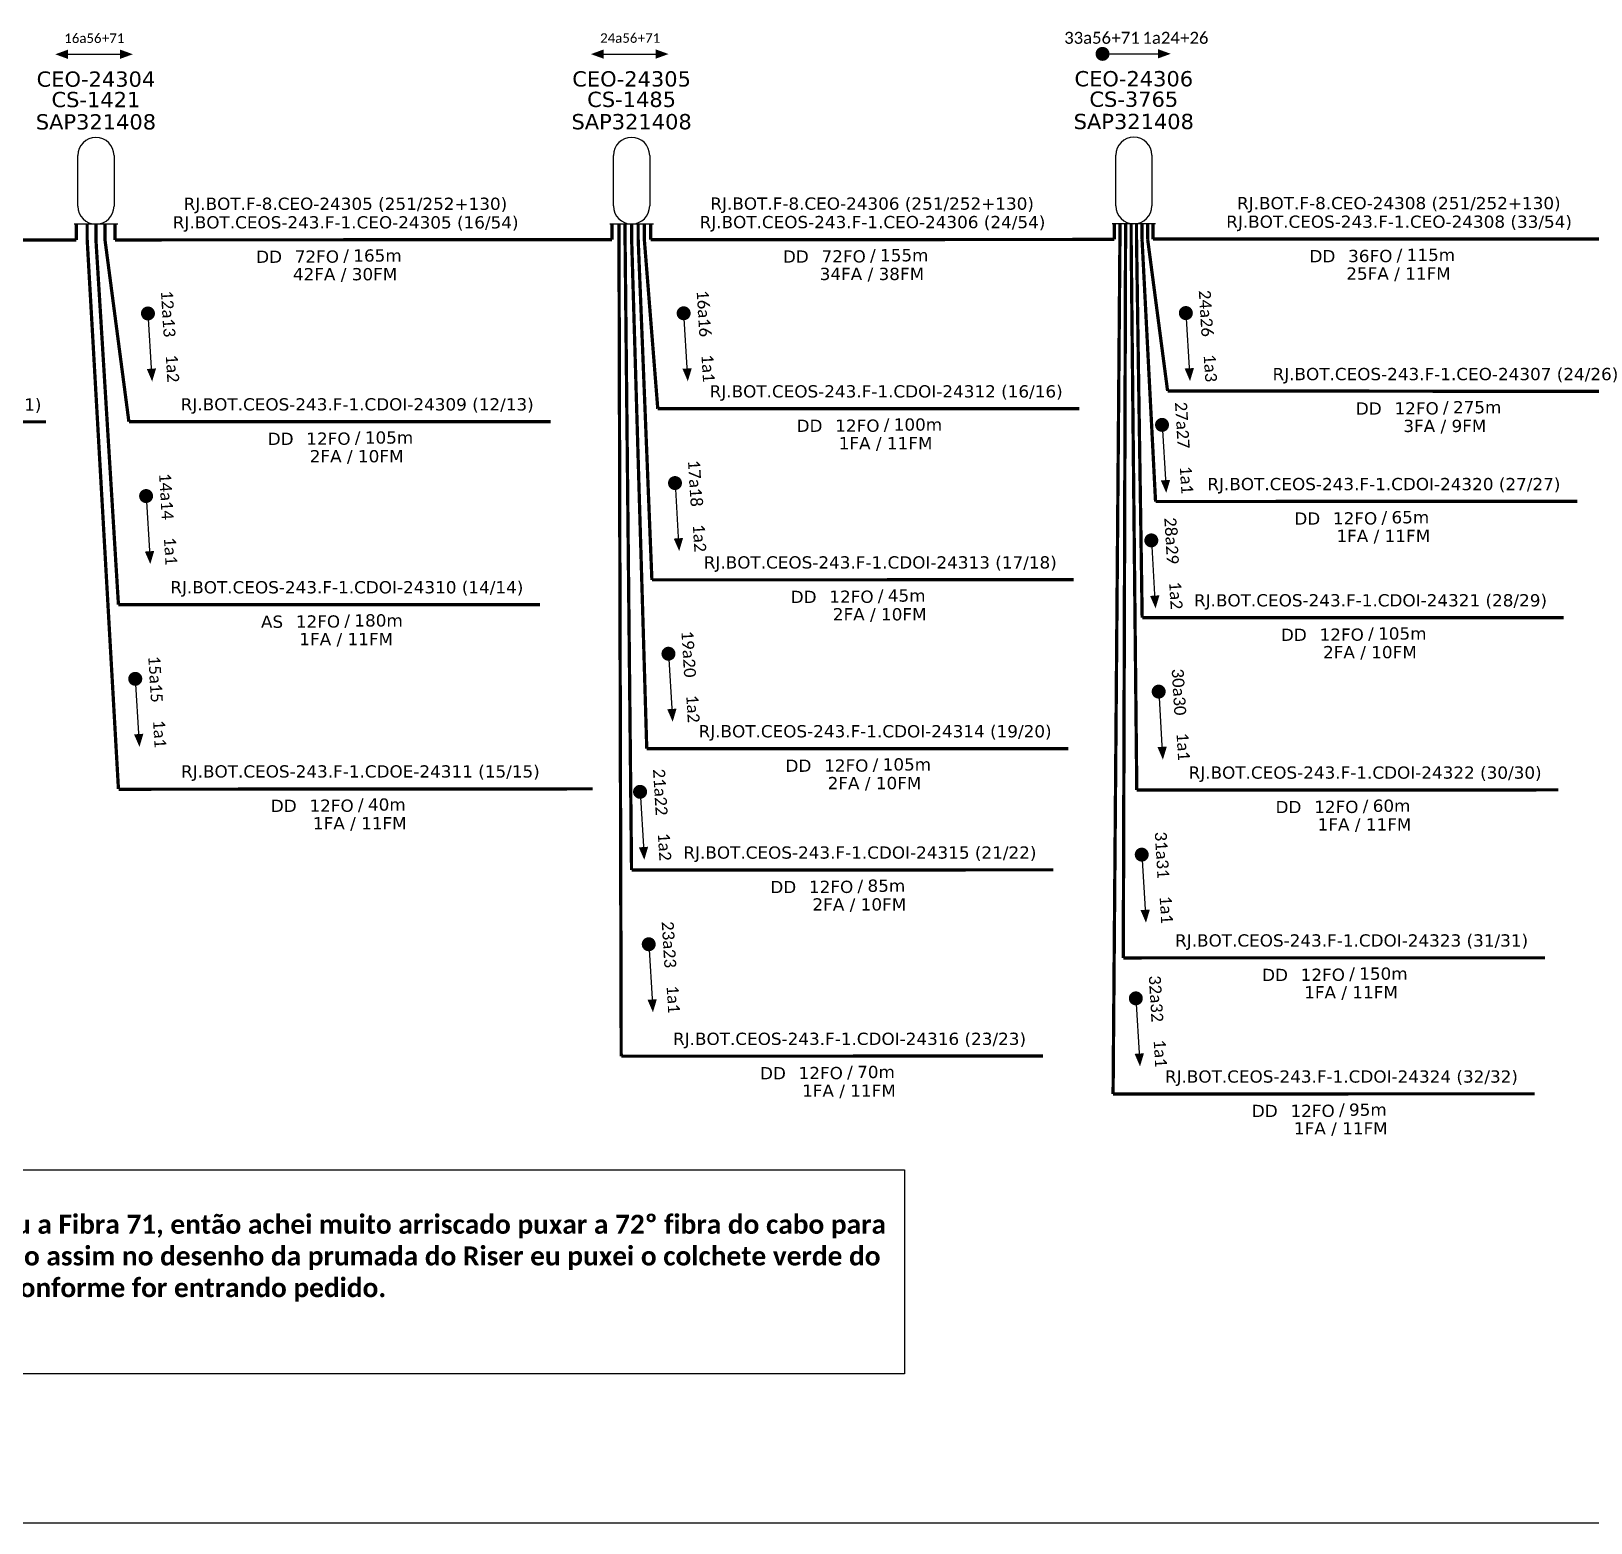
# Model space of a CAD drawing. Extents: x -4 to 837, y 1 to 595.
# Drawn here: x 302.2 to 548.3, y 1.3 to 236.6 of the extents above; entities that cross this region are included whole.
import ezdxf
from ezdxf.enums import TextEntityAlignment as Align

# ---------------------------------------------------------------- set-up
doc = ezdxf.new("R2010")
doc.units = 0
for name, color, linetype in [('20.4-CEOS', 1, 'Continuous'), ('CAP a instalar', 1, 'Continuous'), ('SETA', 7, 'Continuous'), ('UNIFILAR', 7, 'Continuous')]:
    doc.layers.add(name, color=color, linetype=linetype)
doc.layers.add('40.1-ETIQUETAS', color=1, linetype='Continuous', lineweight=20)
doc.styles.add('MtXpl_Calibri', font='calibri.ttf')
doc.styles.add('siredit', font='verdana.ttf')
doc.linetypes.add('FENCELINE1', pattern='A,0.25,-0.1,[133,ltypeshp.shx,S=0.1,R=0,X=-0.1,Y=0],-0.1,1', length=1.45)

# ---------------------------------------------------------------- blocks, each defined once
blk = doc.blocks.new('SAN')
at = {"layer": 'SETA'}
blk.add_lwpolyline([(-2.58, 0), (6.02, 0)], dxfattribs=at)
for points in [[(-2.1, -0.66), (-3.93, 0), (-2.1, 0.67)], [(5.33, 0.68), (7.16, 0.01), (5.33, -0.65)]]:
    blk.add_solid(points, dxfattribs=at)
blk = doc.blocks.new('ETIQUETA_RS5F')
at = {"layer": '40.1-ETIQUETAS', "color": 0, "style": 'siredit'}
blk.add_text('/', height=1.5, dxfattribs=at).set_placement((1.58, -1.95), align=Align.MIDDLE_RIGHT)
for tag, p in [('ETIQUETA_R_PRIMARIA', (1.21, 4.1)), ('ETIQUETA_R_SECUNDARIA', (1.21, 2.1)), ('F_ATIVAS/F_MORTAS', (1.14, -4.24))]:
    blk.add_attdef(tag, text='', height=1.5, dxfattribs=at).set_placement(p, align=Align.MIDDLE_CENTER)
for tag, p in [('TIPO_CABO', (-6.58, -2.12)), ('CAP_CABO', (0.4, -2.09))]:
    blk.add_attdef(tag, text='', height=1.5, dxfattribs=at).set_placement(p, align=Align.MIDDLE_RIGHT)
blk.add_attdef('METROS', text='', height=1.5, dxfattribs=at).set_placement((2.14, -1.95), align=Align.MIDDLE_LEFT)
for tag, p in [('FUSÃO_1', (0.85, -8.39)), ('FUSÃO_2', (0.85, -10.6)), ('FUSÃO_3', (0.85, -12.93)), ('FUSÃO_4', (0.85, -15.14)), ('FUSÃO_5', (0.85, -17.16))]:
    blk.add_attdef(tag, text='', height=1.5, dxfattribs=at).set_placement(p, align=Align.CENTER)

msp = doc.modelspace()

# ---------------------------------------------------------------- linework, layer by layer
msp.add_line((-3.83, 1.26), (837.17, 1.26))
at = {"color": 7, "const_width": 1.1, "elevation": 1.1}
msp.add_lwpolyline([(470.69, 233.04, 1), (471.79, 233.04, 1)], format="xyb", close=True, dxfattribs=at)
at = {"const_width": 1.1, "elevation": 1.1}
for points in [[(320.6, 192.63, 1), (320.67, 191.53, 1)], [(405.12, 192.66, 1), (405.18, 191.56, 1)], [(484.35, 192.7, 1), (484.41, 191.59, 1)], [(480.59, 175.05, 1), (480.66, 173.95, 1)], [(403.75, 165.87, 1), (403.82, 164.77, 1)], [(320.31, 163.82, 1), (320.38, 162.72, 1)], [(478.9, 156.82, 1), (478.97, 155.72, 1)], [(402.72, 138.94, 1), (402.79, 137.84, 1)], [(318.6, 134.98, 1), (318.67, 133.88, 1)], [(480.06, 132.96, 1), (480.13, 131.86, 1)], [(398.24, 117.15, 1), (398.31, 116.05, 1)], [(477.39, 107.24, 1), (477.46, 106.14, 1)], [(399.61, 93.1, 1), (399.68, 92, 1)], [(476.46, 84.56, 1), (476.52, 83.46, 1)]]:
    msp.add_lwpolyline(points, format="xyb", close=True, dxfattribs=at)
at = {"color": 0}
msp.add_lwpolyline([(17.21, 56.94), (440, 56.94), (440, 24.75), (17.21, 24.75)], close=True, dxfattribs=at)
at = {"layer": '20.4-CEOS', "color": 7}
for p, q in [((309.59, 209.01, 1.1), (309.59, 216.99, 1.1)), ((315.28, 216.99, 1.1), (315.28, 209.01, 1.1)), ((394.1, 209.04, 1.1), (394.1, 217.02, 1.1)), ((399.79, 217.02, 1.1), (399.79, 209.04, 1.1)), ((473.33, 209.07, 1.1), (473.33, 217.05, 1.1)), ((479.02, 217.05, 1.1), (479.02, 209.07, 1.1)), ((315.86, 206.16, 1.1), (309, 206.16, 1.1)), ((400.38, 206.19, 1.1), (393.51, 206.19, 1.1)), ((479.6, 206.23, 1.1), (472.74, 206.23, 1.1))]:
    msp.add_line(p, q, dxfattribs=at)
for centre, start, end in [((312.43, 216.99, 1.1), 0, 180), ((396.94, 217.02, 1.1), 0, 180), ((476.17, 217.05, 1.1), 0, 180), ((312.43, 209.01, 1.1), 180, 0), ((396.94, 209.04, 1.1), 180, 0), ((476.17, 209.07, 1.1), 180, 0)]:
    msp.add_arc(centre, 2.85, start, end, dxfattribs=at)
at = {"layer": 'CAP a instalar', "color": 7, "ltscale": 7, "const_width": 0.515, "elevation": 1.1}
for points in [[(309.34, 203.69), (309.34, 206.16)], [(311.05, 203.69), (311.05, 206.16)], [(313.86, 203.69), (313.86, 206.16)], [(315.44, 203.69), (315.44, 206.16)], [(393.85, 203.72), (393.85, 206.19)], [(394.95, 203.72), (394.95, 206.19)], [(395.91, 203.72), (395.91, 206.19)], [(396.95, 203.72), (396.95, 206.19)], [(397.98, 203.72), (397.98, 206.19)], [(398.95, 203.72), (398.95, 206.19)], [(399.96, 203.72), (399.96, 206.19)], [(473.08, 203.76), (473.08, 206.23)], [(473.98, 203.76), (473.98, 206.23)], [(474.87, 203.76), (474.87, 206.23)], [(475.75, 203.76), (475.75, 206.23)], [(476.6, 203.76), (476.6, 206.23)], [(477.47, 203.76), (477.47, 206.23)], [(478.36, 203.76), (478.36, 206.23)], [(479.18, 203.76), (479.18, 206.23)], [(242.82, 203.66), (309.34, 203.69)], [(315.98, 117.07), (311.05, 203.69)], [(315.44, 203.69), (393.85, 203.72)], [(399.96, 203.72), (473.08, 203.76)], [(481.5, 179.86), (478.36, 203.76)], [(479.18, 203.82), (556.34, 203.82)], [(481.5, 179.86), (554.43, 179.78)], [(315.99, 117.01), (390.81, 117.07)]]:
    msp.add_lwpolyline(points, dxfattribs=at)
at = {"layer": 'CAP a instalar', "color": 7, "linetype": 'FENCELINE1', "ltscale": 7, "const_width": 0.515, "elevation": 1.1}
msp.add_lwpolyline([(312.43, 203.69), (312.43, 206.16)], dxfattribs=at)
at = {"layer": 'CAP a instalar', "color": 8, "linetype": 'FENCELINE1', "ltscale": 7, "const_width": 0.515, "elevation": 1.1}
for points in [[(315.98, 146.14), (312.43, 203.69)], [(315.98, 146.14), (382.5, 146.15)]]:
    msp.add_lwpolyline(points, dxfattribs=at)
at = {"layer": 'CAP a instalar', "color": 8, "ltscale": 7, "const_width": 0.515, "elevation": 1.1}
for points in [[(317.63, 174.99), (313.86, 203.69)], [(395.3, 74.89), (394.95, 203.72)], [(396.93, 104.27), (395.91, 203.72)], [(399.33, 123.41), (396.95, 203.72)], [(400.14, 150.05), (397.98, 203.72)], [(401.07, 177.04), (398.95, 203.72)], [(472.9, 68.93), (473.98, 203.76)], [(474.51, 90.4), (474.87, 203.76)], [(476.64, 116.89), (475.75, 203.76)], [(477.49, 144.07), (476.6, 203.76)], [(479.6, 162.41), (477.47, 203.76)], [(401.07, 177.04), (467.59, 177.06)], [(245.01, 174.96), (304.54, 174.98)], [(317.63, 174.99), (384.15, 175.01)], [(479.6, 162.41), (546.12, 162.43)], [(400.14, 150.05), (466.66, 150.06)], [(477.49, 144.07), (544.01, 144.09)], [(399.33, 123.41), (465.85, 123.43)], [(476.64, 116.89), (543.16, 116.91)], [(396.93, 104.27), (463.45, 104.29)], [(474.51, 90.4), (541.03, 90.41)], [(395.3, 74.89), (461.82, 74.9)], [(472.9, 68.93), (539.42, 68.95)]]:
    msp.add_lwpolyline(points, dxfattribs=at)
at = {"layer": 'SETA', "color": 7, "elevation": 1.1}
msp.add_lwpolyline([(471.24, 233.04), (480.74, 233.04)], dxfattribs=at)
msp.add_lwpolyline([(471.24, 233.04), (480.74, 233.04)], dxfattribs=at)
at = {"layer": 'SETA', "elevation": 1.1}
for points in [[(320.64, 192.08), (321.21, 182.6)], [(405.15, 192.11), (405.72, 182.64)], [(484.38, 192.15), (484.95, 182.67)], [(480.62, 174.5), (481.2, 165.02)], [(403.79, 165.32), (404.36, 155.85)], [(320.34, 163.27), (320.92, 153.79)], [(478.94, 156.27), (479.51, 146.79)], [(402.75, 138.39), (403.33, 128.91)], [(318.63, 134.43), (319.21, 124.95)], [(480.1, 132.41), (480.67, 122.93)], [(398.27, 116.6), (398.85, 107.12)], [(477.43, 106.69), (478, 97.21)], [(399.65, 92.55), (400.22, 83.07)], [(476.49, 84.01), (477.06, 74.53)]]:
    msp.add_lwpolyline(points, dxfattribs=at)
at = {"layer": 'SETA', "color": 7}
msp.add_solid([(479.97, 233.79, 1.1), (482, 233.05, 1.1), (479.97, 232.31, 1.1)], dxfattribs=at)
msp.add_solid([(479.97, 233.79, 1.1), (482, 233.05, 1.1), (479.97, 232.31, 1.1)], dxfattribs=at)
at = {"layer": 'SETA'}
for points in [[(321.92, 183.41, 1.1), (321.3, 181.34, 1.1), (320.45, 183.32, 1.1)], [(406.43, 183.44, 1.1), (405.81, 181.38, 1.1), (404.96, 183.35, 1.1)], [(485.66, 183.47, 1.1), (485.04, 181.41, 1.1), (484.19, 183.39, 1.1)], [(481.9, 165.83, 1.1), (481.29, 163.77, 1.1), (480.43, 165.74, 1.1)], [(405.06, 156.65, 1.1), (404.45, 154.59, 1.1), (403.59, 156.56, 1.1)], [(321.62, 154.6, 1.1), (321.01, 152.54, 1.1), (320.15, 154.51, 1.1)], [(480.21, 147.6, 1.1), (479.6, 145.54, 1.1), (478.74, 147.51, 1.1)], [(404.03, 129.72, 1.1), (403.42, 127.65, 1.1), (402.56, 129.63, 1.1)], [(319.91, 125.76, 1.1), (319.3, 123.69, 1.1), (318.44, 125.67, 1.1)], [(481.38, 123.74, 1.1), (480.76, 121.67, 1.1), (479.91, 123.65, 1.1)], [(399.55, 107.93, 1.1), (398.94, 105.87, 1.1), (398.08, 107.84, 1.1)], [(478.7, 98.02, 1.1), (478.09, 95.95, 1.1), (477.23, 97.93, 1.1)], [(400.92, 83.88, 1.1), (400.31, 81.81, 1.1), (399.45, 83.79, 1.1)], [(477.77, 75.34, 1.1), (477.15, 73.28, 1.1), (476.3, 75.25, 1.1)]]:
    msp.add_solid(points, dxfattribs=at)

# ---------------------------------------------------------------- block references
at = {"layer": '40.1-ETIQUETAS', "color": 7}
ref = msp.add_blockref('ETIQUETA_RS5F', (523.8, 179.81, 1.1), dxfattribs=dict(at, xscale=1.288313132417065, yscale=1.288313132417065, zscale=1.288313132417065))
ref.add_attrib('ETIQUETA_R_SECUNDARIA', 'RJ.BOT.CEOS-243.F-1.CEO-24307 (24/26)', dxfattribs={"color": 0, "height": 1.9325, "style": 'siredit'}).set_placement((525.33, 182.52, 1.1), align=Align.MIDDLE_CENTER)
ref.add_attrib('TIPO_CABO', 'DD', dxfattribs={"color": 0, "height": 1.932, "style": 'siredit'}).set_placement((515.28, 177.08, 1.1), align=Align.MIDDLE_RIGHT)
ref.add_attrib('CAP_CABO', '12FO', dxfattribs={"color": 0, "height": 1.932, "style": 'siredit'}).set_placement((524.28, 177.11, 1.1), align=Align.MIDDLE_RIGHT)
ref.add_attrib('METROS', '275m', dxfattribs={"color": 0, "height": 1.932, "style": 'siredit'}).set_placement((526.52, 177.29, 1.1), align=Align.MIDDLE_LEFT)
ref.add_attrib('F_ATIVAS/F_MORTAS', '3FA / 9FM', dxfattribs={"color": 0, "height": 1.932, "style": 'siredit'}).set_placement((525.24, 174.34, 1.1), align=Align.MIDDLE_CENTER)
at = {"layer": '40.1-ETIQUETAS', "color": 8}
ref = msp.add_blockref('ETIQUETA_RS5F', (435.57, 177.08, 1.1), dxfattribs=dict(at, xscale=1.288313132417065, yscale=1.288313132417065, zscale=1.288313132417065))
ref.add_attrib('ETIQUETA_R_SECUNDARIA', 'RJ.BOT.CEOS-243.F-1.CDOI-24312 (16/16)', dxfattribs={"color": 0, "height": 1.9325, "style": 'siredit'}).set_placement((437.1, 179.79, 1.1), align=Align.MIDDLE_CENTER)
ref.add_attrib('TIPO_CABO', 'DD', dxfattribs={"color": 0, "height": 1.932, "style": 'siredit'}).set_placement((427.05, 174.36, 1.1), align=Align.MIDDLE_RIGHT)
ref.add_attrib('CAP_CABO', '12FO', dxfattribs={"color": 0, "height": 1.932, "style": 'siredit'}).set_placement((436.05, 174.38, 1.1), align=Align.MIDDLE_RIGHT)
ref.add_attrib('METROS', '100m', dxfattribs={"color": 0, "height": 1.932, "style": 'siredit'}).set_placement((438.29, 174.56, 1.1), align=Align.MIDDLE_LEFT)
ref.add_attrib('F_ATIVAS/F_MORTAS', '1FA / 11FM', dxfattribs={"color": 0, "height": 1.932, "style": 'siredit'}).set_placement((437.01, 171.61, 1.1), align=Align.MIDDLE_CENTER)
ref = msp.add_blockref('ETIQUETA_RS5F', (274.45, 175, 1.1), dxfattribs=dict(at, xscale=1.288313132417065, yscale=1.288313132417065, zscale=1.288313132417065))
ref.add_attrib('ETIQUETA_R_SECUNDARIA', 'RJ.BOT.CEOS-243.F-1.CDOI-24308 (11/11)', dxfattribs={"color": 0, "height": 1.9325, "style": 'siredit'}).set_placement((275.98, 177.71, 1.1), align=Align.MIDDLE_CENTER)
ref.add_attrib('TIPO_CABO', 'DD', dxfattribs={"color": 0, "height": 1.932, "style": 'siredit'}).set_placement((265.93, 172.27, 1.1), align=Align.MIDDLE_RIGHT)
ref.add_attrib('CAP_CABO', '12FO', dxfattribs={"color": 0, "height": 1.932, "style": 'siredit'}).set_placement((274.93, 172.3, 1.1), align=Align.MIDDLE_RIGHT)
ref.add_attrib('METROS', '110m', dxfattribs={"color": 0, "height": 1.932, "style": 'siredit'}).set_placement((277.18, 172.48, 1.1), align=Align.MIDDLE_LEFT)
ref.add_attrib('F_ATIVAS/F_MORTAS', '1FA / 11FM', dxfattribs={"color": 0, "height": 1.932, "style": 'siredit'}).set_placement((275.89, 169.53, 1.1), align=Align.MIDDLE_CENTER)
ref = msp.add_blockref('ETIQUETA_RS5F', (352.13, 175.03, 1.1), dxfattribs=dict(at, xscale=1.288313132417065, yscale=1.288313132417065, zscale=1.288313132417065))
ref.add_attrib('ETIQUETA_R_SECUNDARIA', 'RJ.BOT.CEOS-243.F-1.CDOI-24309 (12/13)', dxfattribs={"color": 0, "height": 1.9325, "style": 'siredit'}).set_placement((353.65, 177.74, 1.1), align=Align.MIDDLE_CENTER)
ref.add_attrib('TIPO_CABO', 'DD', dxfattribs={"color": 0, "height": 1.932, "style": 'siredit'}).set_placement((343.61, 172.3, 1.1), align=Align.MIDDLE_RIGHT)
ref.add_attrib('CAP_CABO', '12FO', dxfattribs={"color": 0, "height": 1.932, "style": 'siredit'}).set_placement((352.6, 172.33, 1.1), align=Align.MIDDLE_RIGHT)
ref.add_attrib('METROS', '105m', dxfattribs={"color": 0, "height": 1.932, "style": 'siredit'}).set_placement((354.85, 172.51, 1.1), align=Align.MIDDLE_LEFT)
ref.add_attrib('F_ATIVAS/F_MORTAS', '2FA / 10FM', dxfattribs={"color": 0, "height": 1.932, "style": 'siredit'}).set_placement((353.56, 169.56, 1.1), align=Align.MIDDLE_CENTER)
ref = msp.add_blockref('ETIQUETA_RS5F', (514.1, 162.45, 1.1), dxfattribs=dict(at, xscale=1.288313132417065, yscale=1.288313132417065, zscale=1.288313132417065))
ref.add_attrib('ETIQUETA_R_SECUNDARIA', 'RJ.BOT.CEOS-243.F-1.CDOI-24320 (27/27)', dxfattribs={"color": 0, "height": 1.9325, "style": 'siredit'}).set_placement((515.62, 165.16, 1.1), align=Align.MIDDLE_CENTER)
ref.add_attrib('TIPO_CABO', 'DD', dxfattribs={"color": 0, "height": 1.932, "style": 'siredit'}).set_placement((505.58, 159.72, 1.1), align=Align.MIDDLE_RIGHT)
ref.add_attrib('CAP_CABO', '12FO', dxfattribs={"color": 0, "height": 1.932, "style": 'siredit'}).set_placement((514.57, 159.75, 1.1), align=Align.MIDDLE_RIGHT)
ref.add_attrib('METROS', '65m', dxfattribs={"color": 0, "height": 1.932, "style": 'siredit'}).set_placement((516.82, 159.93, 1.1), align=Align.MIDDLE_LEFT)
ref.add_attrib('F_ATIVAS/F_MORTAS', '1FA / 11FM', dxfattribs={"color": 0, "height": 1.932, "style": 'siredit'}).set_placement((515.53, 156.98, 1.1), align=Align.MIDDLE_CENTER)
ref = msp.add_blockref('ETIQUETA_RS5F', (434.64, 150.08, 1.1), dxfattribs=dict(at, xscale=1.288313132417065, yscale=1.288313132417065, zscale=1.288313132417065))
ref.add_attrib('ETIQUETA_R_SECUNDARIA', 'RJ.BOT.CEOS-243.F-1.CDOI-24313 (17/18)', dxfattribs={"color": 0, "height": 1.9325, "style": 'siredit'}).set_placement((436.17, 152.8, 1.1), align=Align.MIDDLE_CENTER)
ref.add_attrib('TIPO_CABO', 'DD', dxfattribs={"color": 0, "height": 1.932, "style": 'siredit'}).set_placement((426.12, 147.36, 1.1), align=Align.MIDDLE_RIGHT)
ref.add_attrib('CAP_CABO', '12FO', dxfattribs={"color": 0, "height": 1.932, "style": 'siredit'}).set_placement((435.12, 147.39, 1.1), align=Align.MIDDLE_RIGHT)
ref.add_attrib('METROS', '45m', dxfattribs={"color": 0, "height": 1.932, "style": 'siredit'}).set_placement((437.36, 147.57, 1.1), align=Align.MIDDLE_LEFT)
ref.add_attrib('F_ATIVAS/F_MORTAS', '2FA / 10FM', dxfattribs={"color": 0, "height": 1.932, "style": 'siredit'}).set_placement((436.08, 144.62, 1.1), align=Align.MIDDLE_CENTER)
ref = msp.add_blockref('ETIQUETA_RS5F', (350.48, 146.17, 1.1), dxfattribs=dict(at, xscale=1.288313132417065, yscale=1.288313132417065, zscale=1.288313132417065))
ref.add_attrib('ETIQUETA_R_SECUNDARIA', 'RJ.BOT.CEOS-243.F-1.CDOI-24310 (14/14)', dxfattribs={"color": 0, "height": 1.9325, "style": 'siredit'}).set_placement((352.01, 148.88, 1.1), align=Align.MIDDLE_CENTER)
ref.add_attrib('TIPO_CABO', 'AS', dxfattribs={"color": 0, "height": 1.932, "style": 'siredit'}).set_placement((341.96, 143.45, 1.1), align=Align.MIDDLE_RIGHT)
ref.add_attrib('CAP_CABO', '12FO', dxfattribs={"color": 0, "height": 1.932, "style": 'siredit'}).set_placement((350.95, 143.48, 1.1), align=Align.MIDDLE_RIGHT)
ref.add_attrib('METROS', '180m', dxfattribs={"color": 0, "height": 1.932, "style": 'siredit'}).set_placement((353.2, 143.65, 1.1), align=Align.MIDDLE_LEFT)
ref.add_attrib('F_ATIVAS/F_MORTAS', '1FA / 11FM', dxfattribs={"color": 0, "height": 1.932, "style": 'siredit'}).set_placement((351.91, 140.7, 1.1), align=Align.MIDDLE_CENTER)
ref = msp.add_blockref('ETIQUETA_RS5F', (511.99, 144.1, 1.1), dxfattribs=dict(at, xscale=1.288313132417065, yscale=1.288313132417065, zscale=1.288313132417065))
ref.add_attrib('ETIQUETA_R_SECUNDARIA', 'RJ.BOT.CEOS-243.F-1.CDOI-24321 (28/29)', dxfattribs={"color": 0, "height": 1.9325, "style": 'siredit'}).set_placement((513.51, 146.82, 1.1), align=Align.MIDDLE_CENTER)
ref.add_attrib('TIPO_CABO', 'DD', dxfattribs={"color": 0, "height": 1.932, "style": 'siredit'}).set_placement((503.46, 141.38, 1.1), align=Align.MIDDLE_RIGHT)
ref.add_attrib('CAP_CABO', '12FO', dxfattribs={"color": 0, "height": 1.932, "style": 'siredit'}).set_placement((512.46, 141.41, 1.1), align=Align.MIDDLE_RIGHT)
ref.add_attrib('METROS', '105m', dxfattribs={"color": 0, "height": 1.932, "style": 'siredit'}).set_placement((514.71, 141.59, 1.1), align=Align.MIDDLE_LEFT)
ref.add_attrib('F_ATIVAS/F_MORTAS', '2FA / 10FM', dxfattribs={"color": 0, "height": 1.932, "style": 'siredit'}).set_placement((513.42, 138.64, 1.1), align=Align.MIDDLE_CENTER)
ref = msp.add_blockref('ETIQUETA_RS5F', (433.83, 123.45, 1.1), dxfattribs=dict(at, xscale=1.288313132417065, yscale=1.288313132417065, zscale=1.288313132417065))
ref.add_attrib('ETIQUETA_R_SECUNDARIA', 'RJ.BOT.CEOS-243.F-1.CDOI-24314 (19/20)', dxfattribs={"color": 0, "height": 1.9325, "style": 'siredit'}).set_placement((435.35, 126.16, 1.1), align=Align.MIDDLE_CENTER)
ref.add_attrib('TIPO_CABO', 'DD', dxfattribs={"color": 0, "height": 1.932, "style": 'siredit'}).set_placement((425.3, 120.72, 1.1), align=Align.MIDDLE_RIGHT)
ref.add_attrib('CAP_CABO', '12FO', dxfattribs={"color": 0, "height": 1.932, "style": 'siredit'}).set_placement((434.3, 120.75, 1.1), align=Align.MIDDLE_RIGHT)
ref.add_attrib('METROS', '105m', dxfattribs={"color": 0, "height": 1.932, "style": 'siredit'}).set_placement((436.55, 120.93, 1.1), align=Align.MIDDLE_LEFT)
ref.add_attrib('F_ATIVAS/F_MORTAS', '2FA / 10FM', dxfattribs={"color": 0, "height": 1.932, "style": 'siredit'}).set_placement((435.26, 117.98, 1.1), align=Align.MIDDLE_CENTER)
at = {"layer": '40.1-ETIQUETAS', "color": 7}
ref = msp.add_blockref('ETIQUETA_RS5F', (352.62, 117.11, 1.1), dxfattribs=dict(at, xscale=1.288313132417065, yscale=1.288313132417065, zscale=1.288313132417065))
ref.add_attrib('ETIQUETA_R_SECUNDARIA', 'RJ.BOT.CEOS-243.F-1.CDOE-24311 (15/15)', dxfattribs={"color": 0, "height": 1.9325, "style": 'siredit'}).set_placement((354.15, 119.82, 1.1), align=Align.MIDDLE_CENTER)
ref.add_attrib('TIPO_CABO', 'DD', dxfattribs={"color": 0, "height": 1.932, "style": 'siredit'}).set_placement((344.1, 114.39, 1.1), align=Align.MIDDLE_RIGHT)
ref.add_attrib('CAP_CABO', '12FO', dxfattribs={"color": 0, "height": 1.932, "style": 'siredit'}).set_placement((353.1, 114.42, 1.1), align=Align.MIDDLE_RIGHT)
ref.add_attrib('METROS', '40m', dxfattribs={"color": 0, "height": 1.932, "style": 'siredit'}).set_placement((355.35, 114.6, 1.1), align=Align.MIDDLE_LEFT)
ref.add_attrib('F_ATIVAS/F_MORTAS', '1FA / 11FM', dxfattribs={"color": 0, "height": 1.932, "style": 'siredit'}).set_placement((354.06, 111.64, 1.1), align=Align.MIDDLE_CENTER)
at = {"layer": '40.1-ETIQUETAS', "color": 8}
ref = msp.add_blockref('ETIQUETA_RS5F', (511.14, 116.93, 1.1), dxfattribs=dict(at, xscale=1.288313132417065, yscale=1.288313132417065, zscale=1.288313132417065))
ref.add_attrib('ETIQUETA_R_SECUNDARIA', 'RJ.BOT.CEOS-243.F-1.CDOI-24322 (30/30)', dxfattribs={"color": 0, "height": 1.9325, "style": 'siredit'}).set_placement((512.66, 119.64, 1.1), align=Align.MIDDLE_CENTER)
ref.add_attrib('TIPO_CABO', 'DD', dxfattribs={"color": 0, "height": 1.932, "style": 'siredit'}).set_placement((502.61, 114.2, 1.1), align=Align.MIDDLE_RIGHT)
ref.add_attrib('CAP_CABO', '12FO', dxfattribs={"color": 0, "height": 1.932, "style": 'siredit'}).set_placement((511.61, 114.23, 1.1), align=Align.MIDDLE_RIGHT)
ref.add_attrib('METROS', '60m', dxfattribs={"color": 0, "height": 1.932, "style": 'siredit'}).set_placement((513.86, 114.41, 1.1), align=Align.MIDDLE_LEFT)
ref.add_attrib('F_ATIVAS/F_MORTAS', '1FA / 11FM', dxfattribs={"color": 0, "height": 1.932, "style": 'siredit'}).set_placement((512.57, 111.46, 1.1), align=Align.MIDDLE_CENTER)
ref = msp.add_blockref('ETIQUETA_RS5F', (431.43, 104.31, 1.1), dxfattribs=dict(at, xscale=1.288313132417065, yscale=1.288313132417065, zscale=1.288313132417065))
ref.add_attrib('ETIQUETA_R_SECUNDARIA', 'RJ.BOT.CEOS-243.F-1.CDOI-24315 (21/22)', dxfattribs={"color": 0, "height": 1.9325, "style": 'siredit'}).set_placement((432.96, 107.02, 1.1), align=Align.MIDDLE_CENTER)
ref.add_attrib('TIPO_CABO', 'DD', dxfattribs={"color": 0, "height": 1.932, "style": 'siredit'}).set_placement((422.91, 101.58, 1.1), align=Align.MIDDLE_RIGHT)
ref.add_attrib('CAP_CABO', '12FO', dxfattribs={"color": 0, "height": 1.932, "style": 'siredit'}).set_placement((431.91, 101.61, 1.1), align=Align.MIDDLE_RIGHT)
ref.add_attrib('METROS', '85m', dxfattribs={"color": 0, "height": 1.932, "style": 'siredit'}).set_placement((434.16, 101.79, 1.1), align=Align.MIDDLE_LEFT)
ref.add_attrib('F_ATIVAS/F_MORTAS', '2FA / 10FM', dxfattribs={"color": 0, "height": 1.932, "style": 'siredit'}).set_placement((432.87, 98.84, 1.1), align=Align.MIDDLE_CENTER)
ref = msp.add_blockref('ETIQUETA_RS5F', (509.01, 90.43, 1.1), dxfattribs=dict(at, xscale=1.288313132417065, yscale=1.288313132417065, zscale=1.288313132417065))
ref.add_attrib('ETIQUETA_R_SECUNDARIA', 'RJ.BOT.CEOS-243.F-1.CDOI-24323 (31/31)', dxfattribs={"color": 0, "height": 1.9325, "style": 'siredit'}).set_placement((510.53, 93.15, 1.1), align=Align.MIDDLE_CENTER)
ref.add_attrib('TIPO_CABO', 'DD', dxfattribs={"color": 0, "height": 1.932, "style": 'siredit'}).set_placement((500.49, 87.71, 1.1), align=Align.MIDDLE_RIGHT)
ref.add_attrib('CAP_CABO', '12FO', dxfattribs={"color": 0, "height": 1.932, "style": 'siredit'}).set_placement((509.48, 87.74, 1.1), align=Align.MIDDLE_RIGHT)
ref.add_attrib('METROS', '150m', dxfattribs={"color": 0, "height": 1.932, "style": 'siredit'}).set_placement((511.73, 87.92, 1.1), align=Align.MIDDLE_LEFT)
ref.add_attrib('F_ATIVAS/F_MORTAS', '1FA / 11FM', dxfattribs={"color": 0, "height": 1.932, "style": 'siredit'}).set_placement((510.44, 84.97, 1.1), align=Align.MIDDLE_CENTER)
ref = msp.add_blockref('ETIQUETA_RS5F', (429.8, 74.92, 1.1), dxfattribs=dict(at, xscale=1.288313132417065, yscale=1.288313132417065, zscale=1.288313132417065))
ref.add_attrib('ETIQUETA_R_SECUNDARIA', 'RJ.BOT.CEOS-243.F-1.CDOI-24316 (23/23)', dxfattribs={"color": 0, "height": 1.9325, "style": 'siredit'}).set_placement((431.32, 77.63, 1.1), align=Align.MIDDLE_CENTER)
ref.add_attrib('TIPO_CABO', 'DD', dxfattribs={"color": 0, "height": 1.932, "style": 'siredit'}).set_placement((421.28, 72.2, 1.1), align=Align.MIDDLE_RIGHT)
ref.add_attrib('CAP_CABO', '12FO', dxfattribs={"color": 0, "height": 1.932, "style": 'siredit'}).set_placement((430.27, 72.23, 1.1), align=Align.MIDDLE_RIGHT)
ref.add_attrib('METROS', '70m', dxfattribs={"color": 0, "height": 1.932, "style": 'siredit'}).set_placement((432.52, 72.4, 1.1), align=Align.MIDDLE_LEFT)
ref.add_attrib('F_ATIVAS/F_MORTAS', '1FA / 11FM', dxfattribs={"color": 0, "height": 1.932, "style": 'siredit'}).set_placement((431.23, 69.45, 1.1), align=Align.MIDDLE_CENTER)
ref = msp.add_blockref('ETIQUETA_RS5F', (507.4, 68.97, 1.1), dxfattribs=dict(at, xscale=1.288313132417065, yscale=1.288313132417065, zscale=1.288313132417065))
ref.add_attrib('ETIQUETA_R_SECUNDARIA', 'RJ.BOT.CEOS-243.F-1.CDOI-24324 (32/32)', dxfattribs={"color": 0, "height": 1.9325, "style": 'siredit'}).set_placement((508.92, 71.68, 1.1), align=Align.MIDDLE_CENTER)
ref.add_attrib('TIPO_CABO', 'DD', dxfattribs={"color": 0, "height": 1.932, "style": 'siredit'}).set_placement((498.87, 66.25, 1.1), align=Align.MIDDLE_RIGHT)
ref.add_attrib('CAP_CABO', '12FO', dxfattribs={"color": 0, "height": 1.932, "style": 'siredit'}).set_placement((507.87, 66.27, 1.1), align=Align.MIDDLE_RIGHT)
ref.add_attrib('METROS', '95m', dxfattribs={"color": 0, "height": 1.932, "style": 'siredit'}).set_placement((510.12, 66.45, 1.1), align=Align.MIDDLE_LEFT)
ref.add_attrib('F_ATIVAS/F_MORTAS', '1FA / 11FM', dxfattribs={"color": 0, "height": 1.932, "style": 'siredit'}).set_placement((508.83, 63.5, 1.1), align=Align.MIDDLE_CENTER)
at = {"layer": 'UNIFILAR', "color": 7, "lineweight": -3, "xscale": 1.104520875330189, "yscale": 1.104520875330189, "zscale": 1.104520875330189}
for p in [(394.86, 233, 1.1), (310.35, 232.97, 1.1)]:
    msp.add_blockref('SAN', p, dxfattribs=at)

# ---------------------------------------------------------------- texts
at = {"color": 7, "style": 'MtXpl_Calibri'}
for s, height, p in [('16a56', 1.502, (307.44, 234.76, 1.1)), ('+71', 1.502, (313.37, 234.76, 1.1)), ('24a56', 1.502, (391.98, 234.79, 1.1)), ('+71', 1.502, (397.91, 234.79, 1.1)), ('33a56', 1.89, (465.19, 234.63, 1.1)), ('+71', 1.89, (472.65, 234.63, 1.1)), ('1a24', 1.89, (477.54, 234.63, 1.1)), ('+26', 1.89, (483.49, 234.63, 1.1))]:
    msp.add_text(s, height=height, dxfattribs=at).set_placement(p)
at = {"color": 0, "char_height": 1.8895, "width": 28.0093, "attachment_point": 5, "rotation": 273.4639}
for s, insert in [('\\C7;\\fCalibri|b0|i0|c0|p34;12a13', (323.83, 192.02, 1.1)), ('\\C7;\\fCalibri|b0|i0|c0|p34;16a16', (408.35, 192.06, 1.1)), ('\\C7;\\fCalibri|b0|i0|c0|p34;24a26', (487.57, 192.09, 1.1)), ('\\C7;\\fCalibri|b0|i0|c0|p34;1a2', (324.51, 183.39, 1.1)), ('\\C7;\\fCalibri|b0|i0|c0|p34;1a1', (409.02, 183.42, 1.1)), ('\\C7;\\fCalibri|b0|i0|c0|p34;1a3', (488.25, 183.45, 1.1)), ('\\C7;\\fCalibri|b0|i0|c0|p34;27a27', (483.82, 174.44, 1.1)), ('\\C7;\\fCalibri|b0|i0|c0|p34;17a18', (406.98, 165.27, 1.1)), ('\\C7;\\fCalibri|b0|i0|c0|p34;1a1', (484.49, 165.81, 1.1)), ('\\C7;\\fCalibri|b0|i0|c0|p34;14a14', (323.54, 163.21, 1.1)), ('\\C7;\\fCalibri|b0|i0|c0|p34;1a2', (407.66, 156.63, 1.1)), ('\\C7;\\fCalibri|b0|i0|c0|p34;28a29', (482.13, 156.21, 1.1)), ('\\C7;\\fCalibri|b0|i0|c0|p34;1a1', (324.21, 154.58, 1.1)), ('\\C7;\\fCalibri|b0|i0|c0|p34;1a2', (482.81, 147.58, 1.1)), ('\\C7;\\fCalibri|b0|i0|c0|p34;19a20', (405.95, 138.33, 1.1)), ('\\C7;\\fCalibri|b0|i0|c0|p34;15a15', (321.83, 134.37, 1.1)), ('\\C7;\\fCalibri|b0|i0|c0|p34;30a30', (483.29, 132.35, 1.1)), ('\\C7;\\fCalibri|b0|i0|c0|p34;1a2', (406.62, 129.69, 1.1)), ('\\C7;\\fCalibri|b0|i0|c0|p34;1a1', (322.5, 125.73, 1.1)), ('\\C7;\\fCalibri|b0|i0|c0|p34;1a1', (483.97, 123.72, 1.1)), ('\\C7;\\fCalibri|b0|i0|c0|p34;21a22', (401.47, 116.54, 1.1)), ('\\C7;\\fCalibri|b0|i0|c0|p34;1a2', (402.14, 107.91, 1.1)), ('\\C7;\\fCalibri|b0|i0|c0|p34;31a31', (480.62, 106.63, 1.1)), ('\\C7;\\fCalibri|b0|i0|c0|p34;1a1', (481.3, 97.99, 1.1)), ('\\C7;\\fCalibri|b0|i0|c0|p34;23a23', (402.84, 92.49, 1.1)), ('\\C7;\\fCalibri|b0|i0|c0|p34;32a32', (479.68, 83.95, 1.1)), ('\\C7;\\fCalibri|b0|i0|c0|p34;1a1', (403.52, 83.85, 1.1)), ('\\C7;\\fCalibri|b0|i0|c0|p34;1a1', (480.36, 75.32, 1.1))]:
    msp.add_mtext(s, dxfattribs=dict(at, insert=insert))
at = {"color": 1, "insert": (17.09, 54.87), "char_height": 3, "attachment_point": 1}
msp.add_mtext_dynamic_manual_height_columns('\\pxi-3,l4,sa0.62083,t4;{\\fCalibri|b1|i0|c0|p34;\\C256;1)^IMedidas das caixas internas =  Largura x Altura x Profundidade (cm)\\P\\C1;2)^IAtenção, não foi possivel atender à 100% das UMs pois o cabo F-1 de 72 que sai da CEOS-243 está lotado, já “puxaram” tanta fibra que chegou a Fibra 71, então achei muito arriscado puxar a 72º fibra do cabo para atender à tão poucas unidades. Caso julguem necessário teremos que estudar uma maneira de levar por um outro cabo, ou algo assim. Mesmo assim no desenho da prumada do Riser eu puxei o colchete verde do atendimento para todas as UMs e na planilha de distribuição de níveis todas as UMs estão relacionadas, dai vai da demanda, vai atendendo conforme for entrando pedido. }', width=418.9857, gutter_width=12.5, heights=[36.77], dxfattribs=at)
at = {"layer": '20.4-CEOS', "color": 7, "style": 'siredit'}
for tag, text, height, p in [('CEO-24304', 'CEOSXXX', 2.411, (312.43, 230.27, 1.1)), ('CEO-24305', 'CEOSXXX', 2.411, (396.94, 230.3, 1.1)), ('CEO-24306', 'CEOSXXX', 2.411, (476.17, 230.33, 1.1)), ('CS-1421', '', 2.41, (312.43, 227.04, 1.1)), ('CS-1485', '', 2.41, (396.94, 227.07, 1.1)), ('CS-3765', '', 2.41, (476.17, 227.1, 1.1)), ('SAP321408', '', 2.41, (312.43, 223.52, 1.1)), ('SAP321408', '', 2.41, (396.94, 223.55, 1.1)), ('SAP321408', '', 2.41, (476.17, 223.58, 1.1))]:
    msp.add_attdef(tag, text=text, height=height, dxfattribs=at).set_placement(p, align=Align.TOP_CENTER)
at = {"layer": '40.1-ETIQUETAS', "color": 7, "style": 'siredit'}
for s, p in [('RJ.BOT.F-8.CEO-24305 (251/252+130)', (351.79, 209.39, 1.1)), ('RJ.BOT.F-8.CEO-24306 (251/252+130)', (434.89, 209.42, 1.1)), ('RJ.BOT.F-8.CEO-24308 (251/252+130)', (517.98, 209.49, 1.1)), ('RJ.BOT.CEOS-243.F-1.CEO-24305 (16/54)', (351.83, 206.46, 1.1)), ('RJ.BOT.CEOS-243.F-1.CEO-24306 (24/54)', (434.94, 206.5, 1.1)), ('RJ.BOT.CEOS-243.F-1.CEO-24308 (33/54)', (518.02, 206.56, 1.1)), ('34FA / 38FM', (434.85, 198.32, 1.1)), ('25FA / 11FM', (517.93, 198.38, 1.1)), ('42FA / 30FM', (351.74, 198.28, 1.1))]:
    msp.add_text(s, height=1.9325, dxfattribs=at).set_placement(p, align=Align.MIDDLE_CENTER)
for s, height, p in [('DD', 1.932, (341.79, 201.03, 1.1)), ('72FO', 1.932, (350.78, 201.06, 1.1)), ('/', 1.93, (352.34, 201.23, 1.1)), ('DD', 1.932, (424.89, 201.06, 1.1)), ('72FO', 1.932, (433.89, 201.09, 1.1)), ('/', 1.93, (435.45, 201.27, 1.1)), ('DD', 1.932, (507.97, 201.12, 1.1)), ('36FO', 1.932, (516.97, 201.15, 1.1)), ('/', 1.93, (518.53, 201.33, 1.1))]:
    msp.add_text(s, height=height, dxfattribs=at).set_placement(p, align=Align.MIDDLE_RIGHT)
for s, p in [('165m', (353.03, 201.23, 1.1)), ('155m', (436.13, 201.27, 1.1)), ('115m', (519.22, 201.33, 1.1))]:
    msp.add_text(s, height=1.932, dxfattribs=at).set_placement(p, align=Align.MIDDLE_LEFT)

doc.saveas('drawing.dxf')
